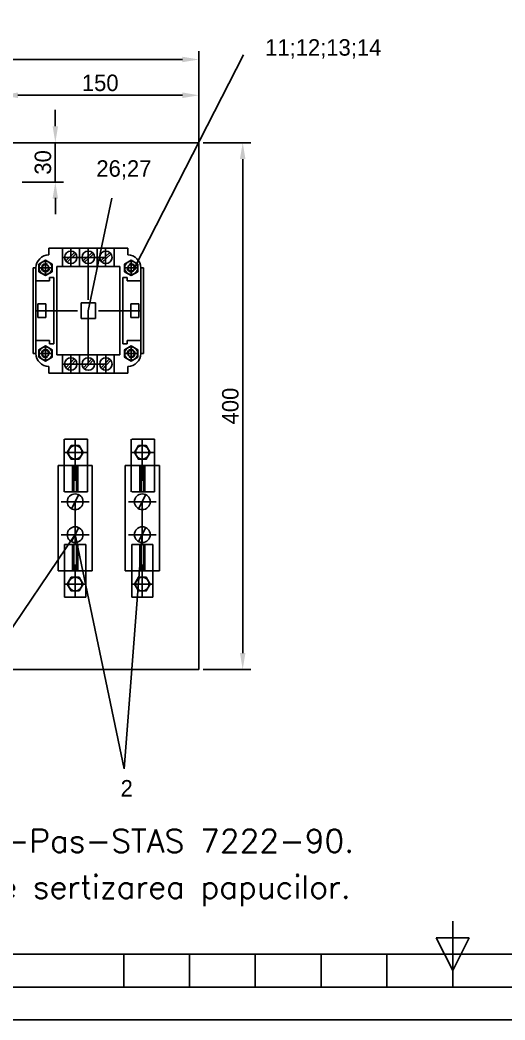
# Model space of a CAD drawing. Header units: millimetres. Extents: x 11 to 641, y 11 to 543.
# Drawn here: x 154.9 to 228.6, y 10.7 to 162.6 of the extents above; entities that cross this region are included whole.
import ezdxf

# ---------------------------------------------------------------- set-up
doc = ezdxf.new("R2010")
doc.units = ezdxf.units.MM
doc.linetypes.add('DASHED2', pattern=[9.525, 6.35, -3.175])
doc.layers.add('LIN_GR', color=3, linetype='Continuous')
doc.layers.add('LIN_SUB', color=7, linetype='Continuous')
doc.styles.add('ISOCP', font='SIMPLEX.SHX')
doc.dimstyles.new('ISO-25', dxfattribs={"dimtxt": 2.5, "dimasz": 2.5, "dimexe": 1.25, "dimexo": 0.625, "dimtad": 1, "dimtxsty": 'Standard', "dimcen": 2.5, "dimadec": 0, "dimazin": 0, "dimtfac": 1, "dimtmove": 0, "dimatfit": 3, "dimfxl": 1, "dimarcsym": 0})

# ---------------------------------------------------------------- blocks, each defined once
blk = doc.blocks.new('a3')
at = {"color": 70}
for p, q in [((-210, 10), (-210, 15)), ((-212.5, 12.5), (-207.5, 12.5)), ((-210, 7.5), (-212.5, 12.5)), ((-207.5, 12.5), (-210, 7.5)), ((-260, 5), (-260, 10)), ((-250, 5), (-250, 10)), ((-240, 5), (-240, 10)), ((-230, 5), (-230, 10)), ((-220, 5), (-220, 10)), ((-210, 10), (-210, 5)), ((-260, 5), (-160, 5))]:
    blk.add_line(p, q, dxfattribs=at)
at = {"color": 240}
for points in [[(0, 297), (-420, 297), (-420, 0), (0, 0)], [(-5, 292), (-415, 292), (-415, 5), (-5, 5)]]:
    blk.add_lwpolyline(points, close=True, dxfattribs=at)
at = {"color": 70}
blk.add_lwpolyline([(-10, 287), (-410, 287), (-410, 10), (-10, 10)], close=True, dxfattribs=at)
blk = doc.blocks.new('*D8')
at = {"color": 0, "lineweight": -2, "transparency": 16777216}
for p, q in [((36.07, 148.74), (36.07, 157.81)), ((38.57, 156.56), (179.57, 156.56)), ((182.07, 148.74), (182.07, 157.81))]:
    blk.add_line(p, q, dxfattribs=at)
at = {"color": 0, "transparency": 16777216}
for points in [[(38.57, 156.98), (38.57, 156.15), (36.07, 156.56)], [(179.57, 156.98), (179.57, 156.15), (182.07, 156.56)]]:
    blk.add_solid(points, dxfattribs=at)
at = {"layer": 'Defpoints', "color": 0, "transparency": 16777216}
for p in [(182.07, 156.56), (36.07, 148.11), (182.07, 148.11)]:
    blk.add_point(p, dxfattribs=at)
at = {"color": 0, "transparency": 16777216, "insert": (109.07, 158.44), "char_height": 2.5, "attachment_point": 5}
blk.add_mtext('730', dxfattribs=at)
blk = doc.blocks.new('*D10')
at = {"color": 0, "lineweight": -2, "transparency": 16777216}
for p, q in [((182.69, 143.93), (189.97, 143.93)), ((188.72, 141.43), (188.72, 66.43)), ((182.69, 63.93), (189.97, 63.93))]:
    blk.add_line(p, q, dxfattribs=at)
at = {"color": 0, "transparency": 16777216}
for points in [[(188.3, 141.43), (189.14, 141.43), (188.72, 143.93)], [(188.3, 66.43), (189.14, 66.43), (188.72, 63.93)]]:
    blk.add_solid(points, dxfattribs=at)
at = {"layer": 'Defpoints', "color": 0, "transparency": 16777216}
for p in [(182.07, 143.93), (182.07, 63.93), (188.72, 63.93)]:
    blk.add_point(p, dxfattribs=at)
at = {"color": 0, "transparency": 16777216, "insert": (186.85, 103.93), "char_height": 2.5, "attachment_point": 5, "rotation": 90}
blk.add_mtext('400', dxfattribs=at)
blk = doc.blocks.new('*D9')
at = {"color": 0, "lineweight": -2, "transparency": 16777216}
for p, q in [((152.07, 148.74), (152.07, 152.38)), ((182.07, 148.74), (182.07, 152.38)), ((154.57, 151.13), (179.57, 151.13))]:
    blk.add_line(p, q, dxfattribs=at)
at = {"color": 0, "transparency": 16777216}
for points in [[(154.57, 151.55), (154.57, 150.71), (152.07, 151.13)], [(179.57, 151.55), (179.57, 150.71), (182.07, 151.13)]]:
    blk.add_solid(points, dxfattribs=at)
at = {"layer": 'Defpoints', "color": 0, "transparency": 16777216}
for p in [(182.07, 151.13), (152.07, 148.11), (182.07, 148.11)]:
    blk.add_point(p, dxfattribs=at)
at = {"color": 0, "transparency": 16777216, "insert": (167.07, 153), "char_height": 2.5, "attachment_point": 5}
blk.add_mtext('150', dxfattribs=at)

msp = doc.modelspace()

# ---------------------------------------------------------------- linework, layer by layer
at = {"color": 1}
for p, q in [((172.2648, 124.9172), (188.8575, 157.2881)), ((160.2485, 146.43), (160.2485, 148.93)), ((182.0687, 148.7364), (182.0687, 143.93)), ((160.2485, 137.93), (160.2485, 143.93)), ((155.1937, 137.93), (161.4985, 137.93)), ((160.2542, 133.0719), (160.2542, 135.5719)), ((165.2399, 118.4172), (168.8398, 135.5233)), ((159.7648, 124.9172), (157.7648, 124.9172)), ((159.7648, 124.9172), (157.7648, 124.9172)), ((158.7648, 125.9172), (158.7648, 123.9172)), ((158.7648, 125.9172), (158.7648, 123.9172)), ((170.7648, 124.9172), (172.7648, 124.9172)), ((171.7648, 125.9172), (171.7648, 123.9172)), ((158.7648, 110.9172), (158.7648, 112.9172)), ((158.7648, 110.9172), (158.7648, 112.9172)), ((158.7648, 110.9172), (158.7648, 112.9172)), ((171.7648, 110.9172), (171.7648, 112.9172)), ((171.7648, 110.9172), (171.7648, 112.9172)), ((159.7648, 111.9172), (157.7648, 111.9172)), ((159.7648, 111.9172), (157.7648, 111.9172)), ((159.7648, 111.9172), (157.7648, 111.9172)), ((170.7648, 111.9172), (172.7648, 111.9172)), ((170.7648, 111.9172), (172.7648, 111.9172)), ((139.1447, 48.8291), (163.2664, 84.4201)), ((163.2664, 84.4201), (170.7286, 48.8291)), ((170.7286, 48.8291), (173.4687, 84.3763))]:
    msp.add_line(p, q, dxfattribs=at)
at = {"color": 2}
for p, q in [((155.1937, 143.93), (161.4985, 143.93)), ((159.2651, 127.9172), (171.2645, 127.9172)), ((159.2651, 126.9172), (159.2651, 127.9172)), ((161.3303, 127.9172), (161.3303, 125.1172)), ((163.8983, 127.9172), (163.8983, 125.1172)), ((166.6313, 127.9172), (166.6313, 125.1172)), ((169.1993, 127.9172), (169.1993, 125.1172)), ((171.2645, 126.9172), (171.2645, 127.9172)), ((163.1832, 127.2515), (161.8274, 125.9766)), ((163.3825, 127.0325), (162.025, 125.7708)), ((165.8517, 127.2515), (164.4959, 125.9766)), ((166.051, 127.0325), (164.6934, 125.7708)), ((168.5205, 127.2515), (167.1647, 125.9766)), ((168.7198, 127.0325), (167.3622, 125.7708)), ((156.8648, 124.9177), (156.8648, 111.9168)), ((157.2648, 124.9177), (156.8648, 124.9177)), ((157.2648, 124.9177), (157.2648, 111.9168)), ((160.4648, 125.1172), (170.0648, 125.1172)), ((160.4648, 125.1172), (160.4648, 111.7172)), ((170.0648, 125.1172), (170.0648, 111.7172)), ((173.2648, 124.9177), (173.2648, 111.9168)), ((173.2648, 124.9177), (173.6648, 124.9177)), ((173.6648, 124.9177), (173.6648, 111.9168)), ((159.3688, 123.4718), (160.0118, 123.4718)), ((159.3688, 122.9309), (159.3688, 123.4718)), ((160.0118, 123.4718), (160.0118, 118.4172)), ((170.5178, 123.4718), (170.5178, 118.4172)), ((171.1608, 123.4718), (170.5178, 123.4718)), ((171.1608, 122.9309), (171.1608, 123.4718)), ((157.2648, 122.9309), (159.3688, 122.9309)), ((173.2648, 122.9309), (171.1608, 122.9309)), ((157.6114, 119.4476), (158.0934, 119.4476)), ((157.6114, 119.4476), (157.6114, 118.4172)), ((158.0934, 119.4476), (158.8115, 119.4476)), ((158.0934, 119.4476), (158.0934, 119.4476)), ((158.8115, 119.4476), (158.8115, 118.4223)), ((165.2648, 119.6077), (164.1849, 119.6077)), ((164.1849, 119.6077), (164.1849, 118.4172)), ((165.2648, 119.6077), (166.3447, 119.6077)), ((166.3447, 119.6077), (166.3447, 118.4172)), ((171.7181, 119.4476), (171.7181, 118.4223)), ((172.4362, 119.4476), (171.7181, 119.4476)), ((172.9182, 119.4476), (172.4362, 119.4476)), ((172.4362, 119.4476), (172.4362, 119.4476)), ((172.9182, 119.4476), (172.9182, 118.4172)), ((157.6114, 117.3868), (157.6114, 118.4172)), ((157.6114, 117.3868), (158.0934, 117.3868)), ((158.0934, 117.3868), (158.8115, 117.3868)), ((158.0934, 117.3868), (158.0934, 117.3868)), ((158.8115, 117.3868), (158.8115, 118.4223)), ((160.0118, 113.3626), (160.0118, 118.4172)), ((164.1849, 117.2267), (164.1849, 118.4172)), ((165.2648, 117.2267), (164.1849, 117.2267)), ((165.2648, 117.2267), (166.3447, 117.2267)), ((166.3447, 117.2267), (166.3447, 118.4172)), ((170.5178, 113.3626), (170.5178, 118.4172)), ((171.7181, 117.3868), (171.7181, 118.4223)), ((172.4362, 117.3868), (171.7181, 117.3868)), ((172.4362, 117.3868), (172.4362, 117.3868)), ((172.9182, 117.3868), (172.4362, 117.3868)), ((172.9182, 117.3868), (172.9182, 118.4172)), ((157.2648, 113.9035), (159.3688, 113.9035)), ((159.3688, 113.9035), (159.3688, 113.3626)), ((173.2648, 113.9035), (171.1608, 113.9035)), ((171.1608, 113.9035), (171.1608, 113.3626)), ((159.3688, 113.3626), (160.0118, 113.3626)), ((171.1608, 113.3626), (170.5178, 113.3626)), ((157.2648, 111.9168), (156.8648, 111.9168)), ((160.4648, 111.7172), (170.0648, 111.7172)), ((161.3303, 108.9172), (161.3303, 111.7172)), ((161.8621, 109.7303), (163.137, 111.0862)), ((162.081, 109.5311), (163.3428, 110.8886)), ((163.8983, 111.7172), (163.8983, 108.9172)), ((164.5305, 109.7303), (165.8055, 111.0862)), ((164.7495, 109.5311), (166.0112, 110.8886)), ((166.6313, 111.7172), (166.6313, 108.9172)), ((167.1993, 109.7303), (168.4743, 111.0862)), ((167.4183, 109.5311), (168.68, 110.8886)), ((169.1993, 108.9172), (169.1993, 111.7172)), ((173.2648, 111.9168), (173.6648, 111.9168)), ((159.2651, 109.9172), (159.2651, 108.9172)), ((171.2645, 109.9172), (171.2645, 108.9172)), ((159.2651, 108.9172), (171.2645, 108.9172)), ((182.0687, 99.5271), (182.0687, 103.9766)), ((161.59, 98.9021), (161.59, 94.9021)), ((161.6687, 98.9021), (165.1148, 98.9021)), ((165.1148, 98.9021), (165.1148, 94.9021)), ((171.79, 98.9021), (171.79, 94.9021)), ((171.8687, 98.9021), (175.3148, 98.9021)), ((175.3148, 98.9021), (175.3148, 94.9021)), ((160.6687, 94.9021), (160.6687, 78.9021)), ((160.6687, 94.9021), (165.8687, 94.9021)), ((161.59, 90.9021), (161.59, 94.9021)), ((162.8687, 94.9021), (162.8687, 90.9021)), ((163.0687, 94.9021), (163.0687, 90.9021)), ((163.4687, 94.9021), (163.4687, 90.9021)), ((163.6687, 94.9021), (163.6687, 90.9021)), ((165.1148, 90.9021), (165.1148, 94.9021)), ((165.8687, 94.9021), (165.8687, 78.9021)), ((170.8687, 94.9021), (170.8687, 78.9021)), ((170.8687, 94.9021), (176.0687, 94.9021)), ((171.79, 90.9021), (171.79, 94.9021)), ((173.0687, 94.9021), (173.0687, 90.9021)), ((173.2687, 94.9021), (173.2687, 90.9021)), ((173.6687, 94.9021), (173.6687, 90.9021)), ((173.8687, 94.9021), (173.8687, 90.9021)), ((175.3148, 90.9021), (175.3148, 94.9021)), ((176.0687, 94.9021), (176.0687, 78.9021)), ((161.6687, 90.9021), (165.1148, 90.9021)), ((163.7996, 90.4782), (162.7013, 88.3443)), ((171.8687, 90.9021), (175.3148, 90.9021)), ((173.9996, 90.4782), (172.9013, 88.3443)), ((161.1437, 89.3871), (165.3936, 89.3871)), ((171.3437, 89.3871), (175.5936, 89.3871)), ((163.8086, 85.4735), (162.7103, 83.3396)), ((174.0086, 85.4735), (172.9103, 83.3396)), ((161.1437, 84.3763), (165.3936, 84.3763)), ((171.3437, 84.3763), (175.5936, 84.3763)), ((161.6687, 78.9021), (161.6687, 82.9021)), ((161.6687, 82.9021), (164.8687, 82.9021)), ((162.8687, 82.9021), (162.8687, 78.9021)), ((163.0687, 82.9021), (163.0687, 78.9021)), ((163.4687, 82.9021), (163.4687, 78.9021)), ((163.6687, 82.9021), (163.6687, 78.9021)), ((164.8687, 78.9021), (164.8687, 82.9021)), ((171.8687, 82.9021), (175.0687, 82.9021)), ((171.8687, 78.9021), (171.8687, 82.9021)), ((173.0687, 82.9021), (173.0687, 78.9021)), ((173.2687, 82.9021), (173.2687, 78.9021)), ((173.6687, 82.9021), (173.6687, 78.9021)), ((173.8687, 82.9021), (173.8687, 78.9021)), ((175.0687, 78.9021), (175.0687, 82.9021)), ((160.6687, 78.9021), (165.8687, 78.9021)), ((161.6687, 78.9021), (161.6687, 74.9021)), ((164.8687, 78.9021), (164.8687, 74.9021)), ((170.8687, 78.9021), (176.0687, 78.9021)), ((171.8687, 78.9021), (171.8687, 74.9021)), ((175.0687, 78.9021), (175.0687, 74.9021)), ((161.6687, 74.9021), (164.8687, 74.9021)), ((171.8687, 74.9021), (175.0687, 74.9021)), ((166.6937, 63.93), (177.0789, 63.93))]:
    msp.add_line(p, q, dxfattribs=at)
at = {"color": 1, "linetype": 'DASHED2'}
for p, q in [((162.5963, 127.9172), (162.5963, 125.1172)), ((165.2648, 127.9172), (165.2648, 108.9172)), ((167.8973, 127.9172), (167.8973, 125.1172)), ((161.3303, 126.5172), (169.1993, 126.5172)), ((165.2399, 126.4172), (165.2399, 110.4172)), ((157.2648, 118.4172), (173.2648, 118.4172)), ((157.2648, 118.4172), (173.2648, 118.4172)), ((162.5963, 111.7172), (162.5963, 108.9172)), ((167.9336, 111.7172), (167.9336, 108.9172)), ((161.3303, 110.3172), (169.1993, 110.3172)), ((163.2664, 98.9021), (163.2664, 74.9021)), ((173.4664, 98.9021), (173.4664, 74.9021)), ((161.6687, 96.9021), (165.1148, 96.9021)), ((171.8687, 96.9021), (175.3148, 96.9021)), ((161.6687, 76.9021), (164.8687, 76.9021)), ((171.8687, 76.9021), (175.0687, 76.9021))]:
    msp.add_line(p, q, dxfattribs=at)
at = {"color": 2}
for points in [[(157.7648, 125.4946), (158.7648, 126.0719), (159.7648, 125.4946), (159.7648, 124.3399), (158.7648, 123.7625), (157.7648, 124.3399)], [(172.7648, 125.4946), (171.7648, 126.0719), (170.7648, 125.4946), (170.7648, 124.3399), (171.7648, 123.7625), (172.7648, 124.3399)], [(157.7648, 111.3399), (158.7648, 110.7625), (159.7648, 111.3399), (159.7648, 112.4946), (158.7648, 113.0719), (157.7648, 112.4946)], [(172.7648, 111.3399), (171.7648, 110.7625), (170.7648, 111.3399), (170.7648, 112.4946), (171.7648, 113.0719), (172.7648, 112.4946)], [(162.6687, 97.9413), (162.0687, 96.9021), (162.6687, 95.8628), (163.8687, 95.8628), (164.4687, 96.9021), (163.8687, 97.9413)], [(172.8687, 97.9413), (172.2687, 96.9021), (172.8687, 95.8628), (174.0687, 95.8628), (174.6687, 96.9021), (174.0687, 97.9413)], [(162.6687, 77.9413), (162.0687, 76.9021), (162.6687, 75.8628), (163.8687, 75.8628), (164.4687, 76.9021), (163.8687, 77.9413)], [(172.8687, 77.9413), (172.2687, 76.9021), (172.8687, 75.8628), (174.0687, 75.8628), (174.6687, 76.9021), (174.0687, 77.9413)]]:
    msp.add_lwpolyline(points, close=True, dxfattribs=at)
for centre, radius in [((162.5963, 126.5172), 0.94), ((165.2648, 126.5172), 0.94), ((167.9336, 126.5172), 0.94), ((158.7648, 124.9172), 1), ((158.7648, 124.9172), 0.5), ((171.7648, 124.9172), 1), ((171.7648, 124.9172), 0.5), ((158.7648, 111.9172), 1), ((158.7648, 111.9172), 0.5), ((171.7648, 111.9172), 1), ((171.7648, 111.9172), 0.5), ((162.5963, 110.3172), 0.94), ((165.2648, 110.3172), 0.94), ((167.9336, 110.3172), 0.94), ((163.2687, 96.9021), 1.0392), ((173.4687, 96.9021), 1.0392), ((163.2687, 89.4021), 1.2), ((173.4687, 89.4021), 1.2), ((163.2687, 84.4021), 1.2), ((173.4687, 84.4021), 1.2), ((163.2687, 76.9021), 1.0392), ((173.4687, 76.9021), 1.0392)]:
    msp.add_circle(centre, radius, dxfattribs=at)
for centre, start, end in [((159.3734, 124.8086), 92.93885, 177.038672), ((171.1562, 124.8086), 2.961328, 87.06115), ((159.3734, 112.0259), 182.961328, 267.06115), ((171.1562, 112.0259), 272.93885, 357.038672)]:
    msp.add_arc(centre, 2.1114, start, end, dxfattribs=at)
at = {"color": 20}
for centre, start, end in [((158.7648, 124.9172), 61.399668, 348.387078), ((171.7648, 124.9172), 191.612922, 118.600332), ((158.7648, 111.9172), 11.612922, 298.600332), ((171.7648, 111.9172), 241.399668, 168.387078)]:
    msp.add_arc(centre, 0.6, start, end, dxfattribs=at)
at = {"color": 1}
for points in [[(159.8318, 146.43), (160.6652, 146.43), (160.2485, 143.93)], [(159.8318, 135.43), (160.6652, 135.43), (160.2485, 137.93)]]:
    msp.add_solid(points, dxfattribs=at)
at = {"layer": 'LIN_GR', "color": 3}
for p, q in [((182.0687, 143.93), (153.0687, 143.93)), ((182.0687, 143.93), (182.0687, 63.93)), ((182.0687, 63.93), (36.0687, 63.93))]:
    msp.add_line(p, q, dxfattribs=at)

# ---------------------------------------------------------------- block references
msp.add_blockref('a3', (430.6373, 10.7007))

# ---------------------------------------------------------------- texts
at = {"color": 1}
for s, p in [('11;12;13;14', (192.1301, 157.1433)), ('26;27', (166.4848, 138.7586)), ('2', (170.1696, 44.6403))]:
    msp.add_text(s, height=2.5, dxfattribs=at).set_placement(p)
at = {"color": 1, "insert": (158.3735, 140.93), "char_height": 2.5, "attachment_point": 5, "rotation": 90}
msp.add_mtext('30', dxfattribs=at)
at = {"layer": 'LIN_SUB', "color": 2, "style": 'ISOCP'}
for s, p in [('1.Organele de asamblare se acopera AE/OL/Zn40-SL-Pas-STAS 7222-90.', (22.3479, 36.1534)), ('2.Tuburile PVC se trag pe capetele cablurilor inainte de sertizarea papucilor.', (21.375, 29.1683))]:
    msp.add_text(s, height=3.5, dxfattribs=at).set_placement(p)

# ---------------------------------------------------------------- dimensions: what is measured, and where the dimension line sits
at = {"color": 1}
for base, p1, picture, middle in [((182.0687, 156.5643), (36.0687, 148.1114), '*D8', (109.0687, 158.4393)), ((182.0687, 151.1294), (152.0687, 148.1114), '*D9', (167.0687, 153.0044))]:
    dim = msp.add_linear_dim(base=base, p1=p1, p2=(182.0687, 148.1114), dimstyle='ISO-25', override={"dimlfac": 5}, dxfattribs=at)
    dim.commit()
    dim.dimension.update_dxf_attribs({"geometry": picture, "text_midpoint": middle})
dim = msp.add_linear_dim(base=(188.7216, 63.93), p1=(182.0687, 143.93), p2=(182.0687, 63.93), angle=270, dimstyle='ISO-25', override={"dimlfac": 5}, dxfattribs=at)
dim.commit()
dim.dimension.update_dxf_attribs({"geometry": '*D10', "text_midpoint": (186.8466, 103.93)})

doc.saveas('drawing.dxf')
